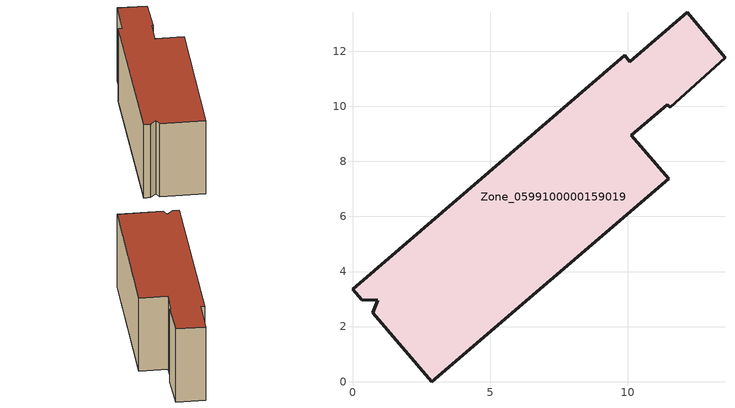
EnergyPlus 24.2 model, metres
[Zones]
Zone_0599100000159019
 floor ground (C_G): 2.87,0 0.73,2.51 0.91,2.96 0.33,2.97 0,3.36 9.88,11.85 10.08,11.62 12.15,13.41 13.53,11.76 11.54,9.97 11.44,10.06 10.13,8.94 11.49,7.36 z0
 wall outside (C_F): 2.87,0 11.49,7.36 10.13,8.94 11.44,10.06 11.54,9.97 13.53,11.76 12.15,13.41 10.08,11.62 9.88,11.85 0,3.36 0.33,2.97 0.91,2.96 0.73,2.51 2.87,0 z0:6.04
 roof outside (C_R): 0.73,2.51 2.87,0 11.49,7.36 10.13,8.94 11.44,10.06 11.54,9.97 13.53,11.76 12.15,13.41 10.08,11.62 9.88,11.85 0,3.36 0.33,2.97 0.91,2.96 z6.04
[BUILDING]
Pand.0599100000159019: North Axis=0; Terrain=City; Loads Convergence Tolerance Value=0.04; Temperature Convergence Tolerance Value=0.4; Solar Distribution=FullExterior; Maximum Number of Warmup Days=25; Minimum Number of Warmup Days=1
[Site:Location]
Rotterdam.The.Hague.AP_ZH_NLD Design_Conditions: Latitude=51.96; Longitude=4.45; Time Zone=1; Elevation=-4.5
[SITE:GROUNDTEMPERATURE:BUILDINGSURFACE]
18, 18, 18, 18, 18, 18, 18, 18, 18, 18, 18, 18
[MATERIAL] Thermal Absorptance=0.9; Solar Absorptance=0.7; Visible Absorptance=0.7
Name | Roughness | Thickness | Conductivity | Density | Specific Heat
G.TI.1946 | MediumSmooth | 0.15 | 1 | 540 | 1210
F.TI.1946 | Rough | 0.3 | 0.857143 | 1920 | 840
R.TI.1946 | MediumRough | 0.2 | 0.1 | 1500 | 1000
[CONSTRUCTION]
C_G: G.TI.1946
C_F: F.TI.1946
C_R: R.TI.1946
[ZONE]
Zone_0599100000159019: Type=1; Multiplier=1; Ceiling Height=Autocalculate; Volume=Autocalculate; Floor Area=autocalculate; Part of Total Floor Area=Yes
[ZONEINFILTRATION:DESIGNFLOWRATE]
Infil_Zone_0599100000159019: Zone or ZoneList or Space or SpaceList=Zone_0599100000159019; Schedule=AlwaysOn; Design Flow Rate Calculation Method=Flow/Area; Flow Rate per Floor Area=0.003; Constant Term Coefficient=1; Temperature Term Coefficient=0; Velocity Term Coefficient=0; Velocity Squared Term Coefficient=0
[HVACTEMPLATE:ZONE:IDEALLOADSAIRSYSTEM]
Zone_0599100000159019: Maximum Heating Supply Air Temperature=50; Minimum Cooling Supply Air Temperature=13; Maximum Heating Supply Air Humidity Ratio=0.0156; Minimum Cooling Supply Air Humidity Ratio=0.0077; Heating Limit=NoLimit; Cooling Limit=NoLimit; Dehumidification Control Type=ConstantSensibleHeatRatio; Cooling Sensible Heat Ratio=0.7; Dehumidification Setpoint=60; Humidification Control Type=None; Humidification Setpoint=30; Outdoor Air Method=None; Outdoor Air Flow Rate per Person=0.00944; Outdoor Air Flow Rate per Zone Floor Area=0; Outdoor Air Flow Rate per Zone=0; Demand Controlled Ventilation Type=None; Outdoor Air Economizer Type=NoEconomizer; Heat Recovery Type=None; Sensible Heat Recovery Effectiveness=0.7; Latent Heat Recovery Effectiveness=0.65
[ZONECONTROL:THERMOSTAT]
ThermostatControl_Zone_0599100000159019: Zone or ZoneList=Zone_0599100000159019; Control Type Schedule=DualSetpointControlType; Control 1=Thermostat_Zone_0599100000159019; Temperature Difference Between Cutout And Setpoint=0
[THERMOSTATSETPOINT:DUALSETPOINT]
Thermostat_Zone_0599100000159019: Heating Setpoint Temperature Schedule=HeatingSetpoint_Zone_0599100000159019; Cooling Setpoint Temperature Schedule=CoolingSetpoint_Zone_0599100000159019
[SCHEDULE:COMPACT]
HeatingSetpoint_Zone_0599100000159019: Through: 12/31, For: AllDays, Until: 24:00, 21
CoolingSetpoint_Zone_0599100000159019: Through: 12/31, For: AllDays, Until: 24:00, 24
DualSetpointControlType: Through: 12/31, For: AllDays, Until: 24:00, 4
AlwaysOn: Through: 12/31, For: AllDays, Until: 24:00, 1
